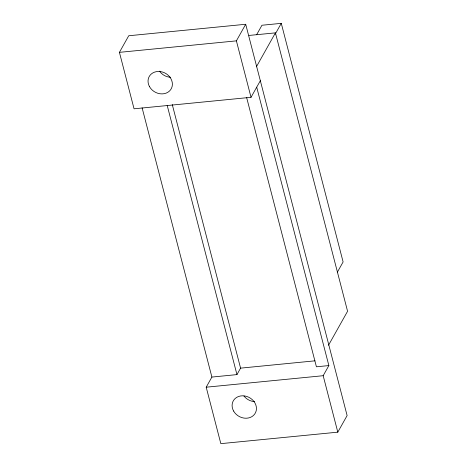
<?xml version="1.0" encoding="UTF-8"?>
<svg xmlns="http://www.w3.org/2000/svg" width="467" height="467" viewBox="0 0 467 467"><rect width="100%" height="100%" fill="white"/><g stroke="black" fill="none" stroke-linecap="round" stroke-linejoin="round"><path stroke-width="0.7" d="M260.335 80.715L251.024 97.311L134.052 108.805L119.424 52.351L128.734 35.755L245.706 24.266L347.115 415.566L337.804 432.162L220.833 443.65L206.204 387.201L211.89 377.067L142.114 107.83M251.024 97.311L236.395 40.862L245.706 24.266M256.617 34.762L261.952 25.247L281.274 23.35L343.111 261.934L337.413 272.086M256.365 66.839L275.425 32.871L249.004 35.439M275.226 34.132L281.274 23.35M211.89 377.067L236.956 374.604L240.581 368.142L172.265 104.544M328.517 345.236L347.576 311.267L275.425 32.871M337.804 432.162L323.176 375.707L328.861 365.573L256.71 87.177M119.424 52.351L236.395 40.862M240.581 368.142L314.986 360.833M328.861 365.573L316.416 366.799L246.64 97.562M206.204 387.201L323.176 375.707M167.18 105.367L236.956 374.604M254.585 401.626A12.603 10.747 29.3 0 1 243.949 396.028M170.531 77.283A12.603 10.747 29.3 0 1 159.51 71.159M149.528 86.687A12.603 10.747 29.3 0 0 170.63 89.74A12.603 10.747 29.3 0 0 160.485 71.597A12.603 10.747 29.3 0 0 149.528 86.687M233.588 411.03A12.603 10.747 29.3 0 0 254.684 414.089A12.603 10.747 29.3 0 0 244.545 395.94A12.603 10.747 29.3 0 0 233.588 411.03"/></g></svg>
